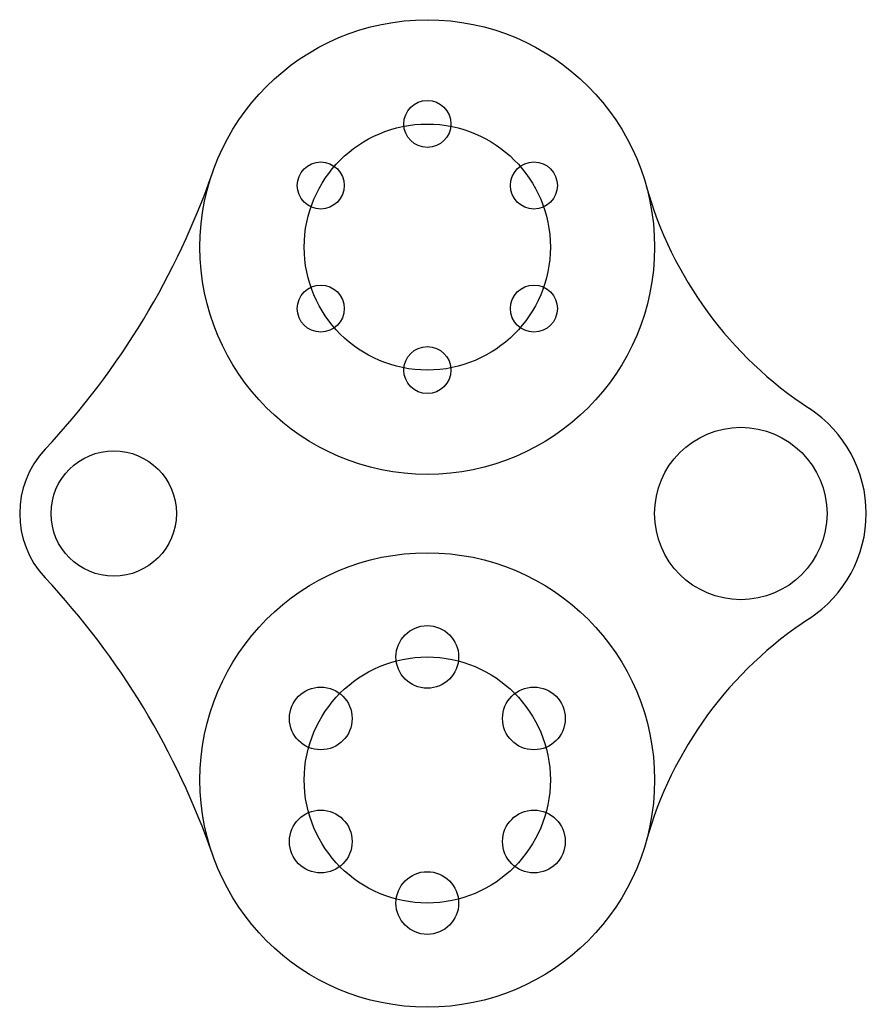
# Model space of a CAD drawing. Header units: millimetres. Extents: x 3198 to 3306, y 1644 to 1770.
import ezdxf

# ---------------------------------------------------------------- set-up
doc = ezdxf.new("R2010")
doc.units = ezdxf.units.MM

# ---------------------------------------------------------------- blocks, each defined once
blk = doc.blocks.new('*U2')
blk.add_circle((-0.52, -0.37), 3)
blk = doc.blocks.new('*U3')
at = {"color": 0, "linetype": 'ByBlock', "lineweight": -2, "transparency": 16777216}
blk.add_blockref('*U2', (3247.76, 1757.36), dxfattribs=at)
for p, rotation in [((3233.58, 1749.77), 59.99999999999999), ((3261.42, 1748.87), 299.9999999999999), ((3233.06, 1733.7), 120), ((3260.9, 1732.8), 240), ((3246.72, 1725.21), 180)]:
    blk.add_blockref('*U2', p, dxfattribs=dict(at, rotation=rotation))
blk = doc.blocks.new('*U4')
blk.add_circle((0, 0), 4)
blk = doc.blocks.new('*U5')
at = {"color": 0, "linetype": 'ByBlock', "lineweight": -2, "transparency": 16777216}
blk.add_blockref('*U4', (3250.4, 1688.98), dxfattribs=at)
for p, rotation in [((3236.81, 1681.13), 59.99999999999999), ((3264, 1681.13), 300.0000000000001), ((3236.81, 1665.43), 120), ((3264, 1665.43), 240), ((3250.4, 1657.58), 180)]:
    blk.add_blockref('*U4', p, dxfattribs=dict(at, rotation=rotation))

msp = doc.modelspace()

# ---------------------------------------------------------------- linework, layer by layer
for centre, radius in [((3250.4, 1741.28), 29), ((3250.4, 1741.28), 15.7), ((3250.4, 1741.28), 15.7), ((3290.4, 1707.28), 11), ((3210.4, 1707.28), 8), ((3250.4, 1673.28), 29), ((3250.4, 1673.28), 15.7)]:
    msp.add_circle(centre, radius)
for centre, radius, start, end in [((3128.61, 1783.79), 100, 316.9126, 340.76), ((3326.49, 1762.55), 50, 195.6129, 236.8561), ((3290.4, 1707.28), 16, 303.1439, 56.8561), ((3210.4, 1707.28), 12, 136.9126, 223.0874), ((3128.61, 1630.77), 100, 19.24, 43.0874), ((3326.49, 1652.02), 50, 123.1439, 164.3871)]:
    msp.add_arc(centre, radius, start, end)

# ---------------------------------------------------------------- block references
for name, p in [('*U3', (3.17, 0)), ('*U5', (0, 0))]:
    msp.add_blockref(name, p)

doc.saveas('drawing.dxf')
